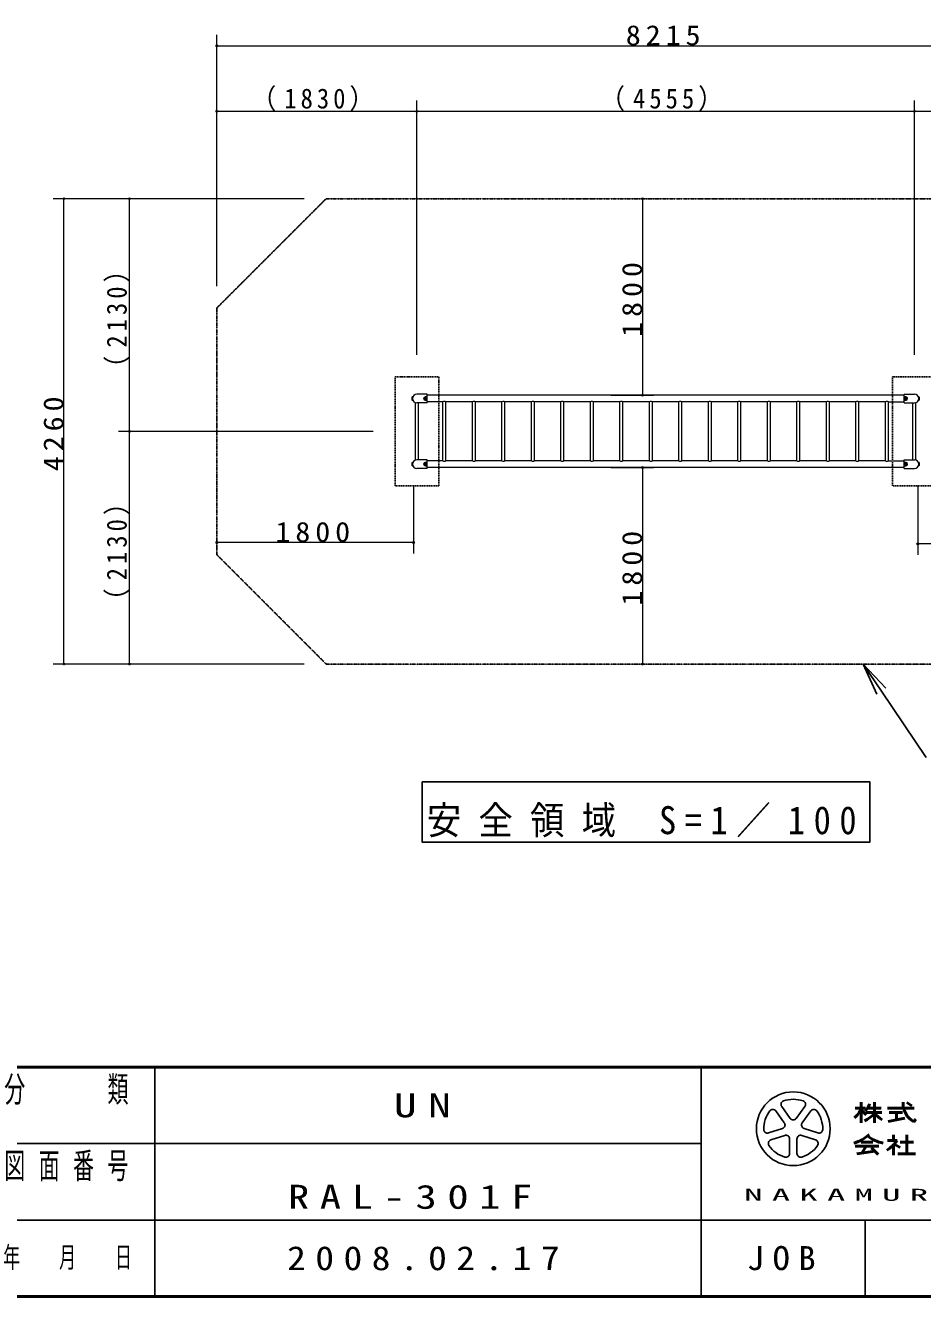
# Model space of a CAD drawing. Units: millimetres at full size, with parts at other scales. Extents: x -19540 to 0, y -2046 to 13350.
# Drawn here: x -6593 to -2487, y 0 to 5819 of the extents above; entities that cross this region are included whole.
import ezdxf

# ---------------------------------------------------------------- set-up
doc = ezdxf.new("R2010")
doc.units = ezdxf.units.MM
doc.linetypes.add('USER3', pattern=[8, 3, -1, 1, -1, 1, -1])
doc.linetypes.add('USER4', pattern=[8, 5, -3])
for name, color, linetype, lineweight in [('A3図枠', 7, 'Continuous', 25), ('線', 7, 'Continuous', 13), ('補助', 2, 'Continuous', 13)]:
    doc.layers.add(name, color=color, linetype=linetype, lineweight=lineweight)
doc.layers.add('図面プロファイル', color=7, linetype='Continuous')
doc.styles.add('ＭＳ ゴシック', font='')
doc.styles.get('ＭＳ ゴシック').set_extended_font_data('MS Gothic')

# ---------------------------------------------------------------- blocks, each defined once
blk = doc.blocks.new('dimension_origin')
at = {"color": 0, "linetype": 'Continuous', "lineweight": -2}
blk.add_circle((0, 0), 1.25, dxfattribs=at)

msp = doc.modelspace()

# ---------------------------------------------------------------- linework, layer by layer
at = {"layer": 'A3図枠', "lineweight": 50}
for p, q in [((-19250, 1050), (0, 1050)), ((-2768.049, 889.665), (-2768.049, 795.165)), ((-2707.299, 889.665), (-2707.299, 795.165)), ((-2535.928, 873.347), (-2557.985, 888.051)), ((-2795.049, 862.665), (-2747.799, 862.665)), ((-2745.774, 842.415), (-2673.549, 842.415)), ((-2738.429, 862.665), (-2676.249, 862.665)), ((-2646.549, 862.665), (-2525.049, 862.665)), ((-2644.432, 800.988), (-2567.666, 816.342)), ((-2639.799, 842.415), (-2579.049, 842.415)), ((-2606.049, 842.415), (-2606.049, 808.665)), ((-2768.049, 707.415), (-2714.049, 707.415)), ((-2646.549, 714.165), (-2602.559, 714.165)), ((-2619.549, 741.165), (-2619.549, 714.165)), ((-2589.174, 707.415), (-2528.424, 707.415)), ((-2558.799, 741.165), (-2558.799, 653.415)), ((-2795.049, 689.19), (-2687.049, 689.19)), ((-2788.252, 653.374), (-2705.629, 665.177)), ((-2744.96, 689.19), (-2764.436, 656.776)), ((-2720.799, 680.347), (-2690.492, 650.04)), ((-2619.549, 695.495), (-2619.549, 646.665)), ((-2617.024, 698.023), (-2589.807, 682.31)), ((-2599.299, 653.415), (-2518.299, 653.415)), ((-19250, 0), (0, 0))]:
    msp.add_line(p, q, dxfattribs=at)
at = {"layer": 'A3図枠'}
for p, q in [((-6000, 1050), (-6000, 0)), ((-3119.506, 795.827), (-3158.739, 849.828)), ((-3131.435, 869.665), (-3092.202, 815.665)), ((-3064.897, 815.665), (-3025.664, 869.666)), ((-2998.359, 849.828), (-3037.593, 795.827)), ((-3191.424, 749.233), (-3127.943, 769.86)), ((-3029.155, 769.86), (-2965.674, 749.233)), ((-3117.514, 737.761), (-3180.995, 717.135)), ((-3095.424, 654.964), (-3095.424, 721.712)), ((-3061.674, 721.712), (-3061.674, 654.964)), ((-2976.103, 717.135), (-3039.585, 737.761)), ((-2750, 350), (-2750, 0))]:
    msp.add_line(p, q, dxfattribs=at)
at = {"layer": 'A3図枠', "color": 211}
for p, q in [((-3500, 1050), (-3500, 0)), ((-9375, 700), (-3500, 700)), ((-12125, 350), (0, 350))]:
    msp.add_line(p, q, dxfattribs=at)
at = {"layer": 'A3図枠'}
msp.add_circle((-3078.549, 768.165), 168.75, dxfattribs=at)
for centre, radius, start, end in [((-3117.783, 879.584), 16.875, 109.39847, 215.99997), ((-3078.549, 768.165), 135, 70.60155, 109.39847), ((-3039.316, 879.584), 16.875, 324, 70.60155), ((-3078.549, 768.165), 135, 142.60154, 181.39846), ((-3172.391, 839.909), 16.875, 35.99999, 142.60154), ((-3078.549, 825.584), 16.875, 215.99998, 324), ((-2984.707, 839.909), 16.875, 37.39846, 143.99995), ((-3078.549, 768.165), 135, 358.60155, 37.39847), ((-3196.639, 765.282), 16.875, 181.39848, 287.99997), ((-3133.158, 785.909), 16.875, 287.99998, 35.99999), ((-3023.941, 785.909), 16.875, 143.99996, 251.99999), ((-2960.459, 765.282), 16.875, 252.00001, 358.60156), ((-3175.78, 701.086), 16.875, 107.99999, 214.60154), ((-3112.299, 721.712), 16.875, 359.99997, 107.99999), ((-3044.799, 721.712), 16.875, 71.99997, 179.99999), ((-2981.318, 701.086), 16.875, 325.39847, 71.99996), ((-3078.549, 768.165), 135, 214.60156, 253.39848), ((-3112.299, 654.964), 16.875, 253.39847, 359.99997), ((-3044.799, 654.964), 16.875, 179.99999, 286.60154), ((-3078.549, 768.165), 135, 286.60155, 325.39847)]:
    msp.add_arc(centre, radius, start, end, dxfattribs=at)
at = {"layer": 'A3図枠', "lineweight": 50}
for centre, radius, start, end in [((-2800.112, 902.353), 73.348, 313.72108, 343.54317), ((-2478.15, 884.716), 97.642, 177.09472, 240.51891), ((-2873.305, 904.208), 114.231, 311.36185, 337.13638), ((-2669.16, 921.361), 117.257, 212.50346, 230.00631), ((-2818.678, 940.915), 151.703, 295.86917, 317.23866), ((-2595.921, 940.915), 151.703, 222.76131, 240.10806), ((-2576.985, 840.225), 64.959, 321.42112, 334.8249), ((-2844.901, 862.84), 166.015, 285.11261, 313.40619), ((-2638.502, 859.683), 159.6, 231.17281, 259.75506), ((-2782.999, 861.307), 232.829, 304.87257, 320.80411)]:
    msp.add_arc(centre, radius, start, end, dxfattribs=at)
at = {"layer": '線', "color": 2, "lineweight": 25}
for p, q in [((-4822.442, 4117.621), (-4822.442, 4103.621)), ((-4820.459, 4118.121), (-4821.942, 4118.121)), ((-4820.459, 4103.121), (-4821.942, 4103.121)), ((-4753.919, 4118.121), (-4761.419, 4118.121)), ((-4753.919, 4103.121), (-4761.419, 4103.121)), ((-2571.419, 4118.121), (-2563.919, 4118.121)), ((-2571.419, 4103.121), (-2563.919, 4103.121)), ((-2504.88, 4118.121), (-2503.397, 4118.121)), ((-2504.88, 4103.121), (-2503.397, 4103.121)), ((-2502.897, 4117.621), (-2502.897, 4103.621)), ((-4822.442, 3817.621), (-4822.442, 3803.621)), ((-4820.459, 3818.121), (-4821.942, 3818.121)), ((-4820.459, 3803.121), (-4821.942, 3803.121)), ((-4753.919, 3818.121), (-4761.419, 3818.121)), ((-4753.919, 3803.121), (-4761.419, 3803.121)), ((-2571.419, 3818.121), (-2563.919, 3818.121)), ((-2571.419, 3803.121), (-2563.919, 3803.121)), ((-2504.88, 3818.121), (-2503.397, 3818.121)), ((-2504.88, 3803.121), (-2503.397, 3803.121)), ((-2502.897, 3817.621), (-2502.897, 3803.621))]:
    msp.add_line(p, q, dxfattribs=at)
at = {"layer": '線'}
for p, q in [((-4808.219, 3829.031), (-4808.219, 4092.212)), ((-4754.669, 4130.621), (-4801.419, 4130.621)), ((-4754.669, 4090.621), (-4801.419, 4090.621)), ((-4794.619, 3830.246), (-4794.619, 4090.996)), ((-4753.919, 4091.371), (-4753.919, 4129.871)), ((-2571.419, 4125.746), (-4753.919, 4125.746)), ((-4682.119, 4095.496), (-4753.919, 4095.496)), ((-4681.969, 3825.746), (-4681.969, 4095.496)), ((-4546.969, 4095.496), (-4668.519, 4095.496)), ((-4668.369, 3825.746), (-4668.369, 4095.496)), ((-4546.969, 3825.746), (-4546.969, 4095.496)), ((-4533.369, 3825.746), (-4533.369, 4095.496)), ((-4411.969, 4095.496), (-4533.369, 4095.496)), ((-4411.969, 3825.746), (-4411.969, 4095.496)), ((-4398.369, 3825.746), (-4398.369, 4095.496)), ((-4276.969, 4095.496), (-4398.369, 4095.496)), ((-4276.969, 3825.746), (-4276.969, 4095.496)), ((-4263.369, 3825.746), (-4263.369, 4095.496)), ((-4141.969, 4095.496), (-4263.369, 4095.496)), ((-4141.969, 3825.746), (-4141.969, 4095.496)), ((-4128.369, 3825.746), (-4128.369, 4095.496)), ((-4006.969, 4095.496), (-4128.369, 4095.496)), ((-4006.969, 3825.746), (-4006.969, 4095.496)), ((-3993.369, 3825.746), (-3993.369, 4095.496)), ((-3871.969, 4095.496), (-3993.369, 4095.496)), ((-3871.969, 3825.746), (-3871.969, 4095.496)), ((-3858.369, 3825.746), (-3858.369, 4095.496)), ((-3736.969, 4095.496), (-3858.369, 4095.496)), ((-3736.969, 3825.746), (-3736.969, 4095.496)), ((-3723.369, 3825.746), (-3723.369, 4095.496)), ((-3601.969, 4095.496), (-3723.369, 4095.496)), ((-3601.969, 3825.746), (-3601.969, 4095.496)), ((-3588.369, 3825.746), (-3588.369, 4095.496)), ((-3466.969, 4095.496), (-3588.369, 4095.496)), ((-3466.969, 3825.746), (-3466.969, 4095.496)), ((-3453.369, 3825.746), (-3453.369, 4095.496)), ((-3331.969, 4095.496), (-3453.369, 4095.496)), ((-3331.969, 3825.746), (-3331.969, 4095.496)), ((-3318.369, 3825.746), (-3318.369, 4095.496)), ((-3196.969, 4095.496), (-3318.369, 4095.496)), ((-3196.969, 3825.746), (-3196.969, 4095.496)), ((-3183.369, 3825.746), (-3183.369, 4095.496)), ((-3061.969, 4095.496), (-3183.369, 4095.496)), ((-3061.969, 3825.746), (-3061.969, 4095.496)), ((-3048.369, 3825.746), (-3048.369, 4095.496)), ((-2926.969, 4095.496), (-3048.369, 4095.496)), ((-2926.969, 3825.746), (-2926.969, 4095.496)), ((-2913.369, 3825.746), (-2913.369, 4095.496)), ((-2791.969, 4095.496), (-2913.369, 4095.496)), ((-2791.969, 3825.746), (-2791.969, 4095.496)), ((-2778.369, 3825.746), (-2778.369, 4095.496)), ((-2656.969, 4095.496), (-2778.369, 4095.496)), ((-2656.969, 3825.746), (-2656.969, 4095.496)), ((-2643.369, 3825.746), (-2643.369, 4095.496)), ((-2643.369, 4095.496), (-2571.419, 4095.496)), ((-2571.419, 4091.371), (-2571.419, 4129.871)), ((-2570.669, 4130.621), (-2523.919, 4130.621)), ((-2570.669, 4090.621), (-2523.919, 4090.621)), ((-2530.719, 3830.246), (-2530.719, 4090.996)), ((-2517.119, 3829.031), (-2517.119, 4092.212)), ((-4754.669, 3830.621), (-4801.419, 3830.621)), ((-4754.669, 3790.621), (-4801.419, 3790.621)), ((-4753.919, 3791.371), (-4753.919, 3829.871)), ((-4682.119, 3825.746), (-4753.919, 3825.746)), ((-2571.419, 3795.496), (-4753.919, 3795.496)), ((-4546.969, 3825.746), (-4668.519, 3825.746)), ((-4411.969, 3825.746), (-4533.369, 3825.746)), ((-4276.969, 3825.746), (-4398.369, 3825.746)), ((-4141.969, 3825.746), (-4263.369, 3825.746)), ((-4006.969, 3825.746), (-4128.369, 3825.746)), ((-3871.969, 3825.746), (-3993.369, 3825.746)), ((-3736.969, 3825.746), (-3858.369, 3825.746)), ((-3601.969, 3825.746), (-3723.369, 3825.746)), ((-3466.969, 3825.746), (-3588.369, 3825.746)), ((-3331.969, 3825.746), (-3453.369, 3825.746)), ((-3196.969, 3825.746), (-3318.369, 3825.746)), ((-3061.969, 3825.746), (-3183.369, 3825.746)), ((-2926.969, 3825.746), (-3048.369, 3825.746)), ((-2791.969, 3825.746), (-2913.369, 3825.746)), ((-2656.969, 3825.746), (-2778.369, 3825.746)), ((-2643.369, 3825.746), (-2571.419, 3825.746)), ((-2571.419, 3791.371), (-2571.419, 3829.871)), ((-2570.669, 3830.621), (-2523.919, 3830.621)), ((-2570.669, 3790.621), (-2523.919, 3790.621))]:
    msp.add_line(p, q, dxfattribs=at)
at = {"layer": '線', "color": 4, "linetype": 'USER4', "lineweight": 25}
for points in [[(-4901.419, 3710.621), (-4901.419, 4210.621), (-4701.419, 4210.621), (-4701.419, 3710.621)], [(-2623.919, 3710.621), (-2623.919, 4210.621), (-2423.919, 4210.621), (-2423.919, 3710.621)]]:
    msp.add_lwpolyline(points, close=True, dxfattribs=at)
at = {"layer": '線', "color": 2, "lineweight": 25}
for centre in [(-4761.419, 4110.621), (-2563.919, 4110.621), (-4761.419, 3810.621), (-2563.919, 3810.621)]:
    msp.add_circle(centre, 3.5, dxfattribs=at)
for centre, radius, start, end in [((-4821.942, 4117.621), 0.5, 90, 180), ((-4821.942, 4103.621), 0.5, 180, 270), ((-4820.459, 4118.871), 0.75, 270, 336.26926), ((-4820.459, 4102.371), 0.75, 23.73074, 90), ((-4761.419, 4110.621), 7.5, 90, 270), ((-2563.919, 4110.621), 7.5, 270, 90), ((-2504.88, 4118.871), 0.75, 203.73074, 270), ((-2504.88, 4102.371), 0.75, 90, 156.26926), ((-2503.397, 4117.621), 0.5, 0, 90), ((-2503.397, 4103.621), 0.5, 270, 0), ((-4821.942, 3817.621), 0.5, 90, 180), ((-4821.942, 3803.621), 0.5, 180, 270), ((-4820.459, 3818.871), 0.75, 270, 336.26926), ((-4820.459, 3802.371), 0.75, 23.73074, 90), ((-4761.419, 3810.621), 7.5, 90, 270), ((-2563.919, 3810.621), 7.5, 270, 90), ((-2504.88, 3818.871), 0.75, 203.73074, 270), ((-2504.88, 3802.371), 0.75, 90, 156.26926), ((-2503.397, 3817.621), 0.5, 0, 90), ((-2503.397, 3803.621), 0.5, 270, 0)]:
    msp.add_arc(centre, radius, start, end, dxfattribs=at)
at = {"layer": '線'}
for centre, radius, start, end in [((-4801.419, 4110.621), 20, 90, 270), ((-4754.669, 4129.871), 0.75, 0, 90), ((-4754.669, 4091.371), 0.75, 270, 0), ((-4675.319, 4081.986), 15.125, 63.28282, 116.71718), ((-4540.169, 4081.986), 15.125, 63.28282, 116.71718), ((-4405.169, 4081.986), 15.125, 63.28282, 116.71718), ((-4270.169, 4081.986), 15.125, 63.28282, 116.71718), ((-4135.169, 4081.986), 15.125, 63.28282, 116.71718), ((-4000.169, 4081.986), 15.125, 63.28282, 116.71718), ((-3865.169, 4081.986), 15.125, 63.28282, 116.71718), ((-3730.169, 4081.986), 15.125, 63.28282, 116.71718), ((-3595.169, 4081.986), 15.125, 63.28282, 116.71718), ((-3460.169, 4081.986), 15.125, 63.28282, 116.71718), ((-3325.169, 4081.986), 15.125, 63.28282, 116.71718), ((-3190.169, 4081.986), 15.125, 63.28282, 116.71718), ((-3055.169, 4081.986), 15.125, 63.28282, 116.71718), ((-2920.169, 4081.986), 15.125, 63.28282, 116.71718), ((-2785.169, 4081.986), 15.125, 63.28282, 116.71718), ((-2650.169, 4081.986), 15.125, 63.28282, 116.71718), ((-2570.669, 4129.871), 0.75, 90, 180), ((-2570.669, 4091.371), 0.75, 180, 270), ((-2523.919, 4110.621), 20, 270, 90), ((-4801.419, 3810.621), 20, 90, 270), ((-4754.669, 3829.871), 0.75, 0, 90), ((-4754.669, 3791.371), 0.75, 270, 0), ((-4675.319, 3839.257), 15.125, 243.28282, 296.71718), ((-4540.169, 3839.257), 15.125, 243.28282, 296.71718), ((-4405.169, 3839.257), 15.125, 243.28282, 296.71718), ((-4270.169, 3839.257), 15.125, 243.28282, 296.71718), ((-4135.169, 3839.257), 15.125, 243.28282, 296.71718), ((-4000.169, 3839.257), 15.125, 243.28282, 296.71718), ((-3865.169, 3839.257), 15.125, 243.28282, 296.71718), ((-3730.169, 3839.257), 15.125, 243.28282, 296.71718), ((-3595.169, 3839.257), 15.125, 243.28282, 296.71718), ((-3460.169, 3839.257), 15.125, 243.28282, 296.71718), ((-3325.169, 3839.257), 15.125, 243.28282, 296.71718), ((-3190.169, 3839.257), 15.125, 243.28282, 296.71718), ((-3055.169, 3839.257), 15.125, 243.28282, 296.71718), ((-2920.169, 3839.257), 15.125, 243.28282, 296.71718), ((-2785.169, 3839.257), 15.125, 243.28282, 296.71718), ((-2650.169, 3839.257), 15.125, 243.28282, 296.71718), ((-2570.669, 3829.871), 0.75, 90, 180), ((-2570.669, 3791.371), 0.75, 180, 270), ((-2523.919, 3810.621), 20, 270, 90)]:
    msp.add_arc(centre, radius, start, end, dxfattribs=at)
at = {"layer": '補助'}
for p, q in [((-5716.544, 4625.746), (-5716.544, 5775.746)), ((-5716.544, 5725.746), (-1608.794, 5725.746)), ((-5716.544, 4625.746), (-5716.544, 5475.746)), ((-4801.419, 4310.621), (-4801.419, 5475.746)), ((-4801.419, 4310.621), (-4801.419, 5475.746)), ((-2523.919, 4310.621), (-2523.919, 5475.746)), ((-2523.919, 4310.621), (-2523.919, 5475.746)), ((-5716.544, 5425.746), (-4801.419, 5425.746)), ((-4801.419, 5425.746), (-2523.919, 5425.746)), ((-2523.919, 5425.746), (-1608.794, 5425.746)), ((-5316.544, 5025.746), (-6466.544, 5025.746)), ((-6416.544, 2895.496), (-6416.544, 5025.746)), ((-5316.544, 5025.746), (-6166.544, 5025.746)), ((-6116.544, 3960.621), (-6116.544, 5025.746)), ((-3768.145, 5025.746), (-3768.145, 4125.746)), ((-3913.145, 4125.746), (-3718.145, 4125.746)), ((-5001.419, 3960.621), (-6166.544, 3960.621)), ((-5001.419, 3960.621), (-6166.544, 3960.621)), ((-6116.544, 2895.496), (-6116.544, 3960.621)), ((-3913.145, 3795.496), (-3718.145, 3795.496)), ((-3768.145, 3795.496), (-3768.145, 2895.496)), ((-4816.544, 3710.621), (-4816.544, 3402.07)), ((-2508.794, 3710.621), (-2508.794, 3395.957)), ((-4816.544, 3452.07), (-5716.544, 3452.07)), ((-1608.794, 3445.957), (-2508.794, 3445.957)), ((-5316.544, 2895.496), (-6466.544, 2895.496)), ((-5316.544, 2895.496), (-6166.544, 2895.496))]:
    msp.add_line(p, q, dxfattribs=at)
at = {"layer": '補助', "linetype": 'USER3', "lineweight": 25}
for p, q in [((-5716.544, 4525.746), (-5216.544, 5025.746)), ((-2108.794, 5025.746), (-5216.544, 5025.746)), ((-5716.544, 4525.746), (-5716.544, 3395.496)), ((-5216.544, 2895.496), (-5716.544, 3395.496)), ((-2108.794, 2895.496), (-5216.544, 2895.496))]:
    msp.add_line(p, q, dxfattribs=at)
at = {"layer": '補助', "lineweight": 25}
for p, q in [((-2696.014, 2757.124), (-2759.085, 2895.496)), ((-2654.545, 2785.059), (-2759.085, 2895.496)), ((-2759.085, 2895.496), (-2675.28, 2771.091)), ((-2675.28, 2771.091), (-2470.41, 2466.97))]:
    msp.add_line(p, q, dxfattribs=at)
msp.add_lwpolyline([(-4777.573, 2355.766), (-2727.725, 2355.766), (-2727.725, 2080.77), (-4777.573, 2080.77)], close=True, dxfattribs=at)

# ---------------------------------------------------------------- block references
at = {"layer": '補助', "xscale": 3.33, "yscale": 3.33}
for p in [(-5716.544, 5725.746), (-5716.544, 5425.746), (-4801.419, 5425.746), (-2523.919, 5425.746), (-5716.544, 3452.07), (-2508.794, 3445.957)]:
    msp.add_blockref('dimension_origin', p, dxfattribs=at)
for p, rotation in [((-4801.419, 5425.746), 180), ((-2523.919, 5425.746), 180), ((-6416.544, 5025.746), 270), ((-6116.544, 5025.746), 270), ((-3768.145, 5025.746), 270), ((-3768.145, 4125.746), 90), ((-6116.544, 3960.621), 90), ((-6116.544, 3960.621), 270), ((-3768.145, 3795.496), 270), ((-4816.544, 3452.07), 180), ((-6416.544, 2895.496), 90), ((-6116.544, 2895.496), 90), ((-3768.145, 2895.496), 90)]:
    msp.add_blockref('dimension_origin', p, dxfattribs=dict(at, rotation=rotation))

# ---------------------------------------------------------------- texts
at = {"layer": 'A3図枠', "color": 4, "style": 'ＭＳ ゴシック'}
for s, insert, char_height, attachment_point in [('\\T1.64;\\W0.6;分\u3000\u3000類', (-6375, 1008.333), 117.3, 2), ('\\T1.64;\\W0.6;図面番号', (-6375, 658.333), 117.3, 2), ('\\T1.5;\\W2.25;NAKAMURA\\~MFG.CORPORATION', (-3303.143, 437.5), 54.99, 7), ('\\T1.64;\\W0.6;年\u3000月\u3000日', (-6375, 175), 95.31, 5), ('\\T1.5;\\W1.05;JOB', (-3113.807, 175.253), 110, 5)]:
    msp.add_mtext(s, dxfattribs=dict(at, insert=insert, char_height=char_height, attachment_point=attachment_point))
at = {"layer": '図面プロファイル', "char_height": 110, "style": 'ＭＳ ゴシック'}
for s, insert, attachment_point in [('\\T1.5;\\W1.4;UN', (-4750, 875), 5), ('\\T1.5;\\W1.3;RAL-301F', (-5391.429, 400), 7), ('\\T1.5;\\W1.15;2008.02.17', (-4750, 175), 5)]:
    msp.add_mtext(s, dxfattribs=dict(at, insert=insert, attachment_point=attachment_point))
at = {"layer": '補助', "attachment_point": 8, "style": 'ＭＳ ゴシック'}
for s, insert, char_height in [('\\T1.33;\\W1.1;8215', (-3662.669, 5726.746), 91.64), ('\\T1.33;\\W0.9;（1830）', (-5258.982, 5426.746), 91.64), ('\\T1.33;\\W0.9;（4555）', (-3662.669, 5426.746), 91.64), ('\\T1.33;\\W1.1;1800', (-5266.544, 3453.07), 91.64), ('\\T1.5;\\W0.9;安全領域\\~S=1／100', (-3752.649, 2101.601), 128.3)]:
    msp.add_mtext(s, dxfattribs=dict(at, insert=insert, char_height=char_height))
at = {"layer": '補助', "char_height": 91.64, "attachment_point": 8, "rotation": 90, "style": 'ＭＳ ゴシック'}
for s, insert in [('\\T1.33;\\W1.1;1800', (-3769.145, 4575.746)), ('\\T1.33;\\W0.9;（2130）', (-6117.544, 4493.184)), ('\\T1.33;\\W1.1;4260', (-6417.544, 3960.621)), ('\\T1.33;\\W0.9;（2130）', (-6117.544, 3428.059)), ('\\T1.33;\\W1.1;1800', (-3769.145, 3345.496))]:
    msp.add_mtext(s, dxfattribs=dict(at, insert=insert))

doc.saveas('drawing.dxf')
